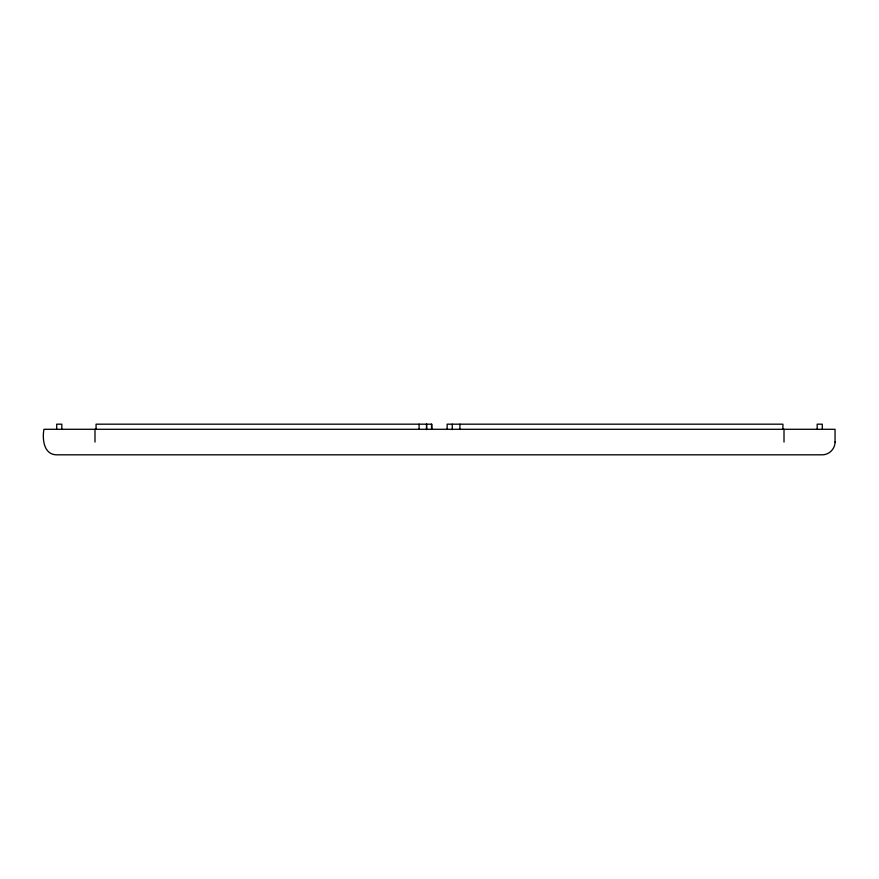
<?xml version="1.0" encoding="UTF-8"?>
<svg xmlns="http://www.w3.org/2000/svg" width="879" height="879" viewBox="0 0 879 879"><rect width="100%" height="100%" fill="white"/><g stroke="black" fill="none" stroke-linecap="round" stroke-linejoin="round"><path stroke-width="1.32" d="M822.294 429.293L822.294 424.183L817.184 424.183L817.184 429.293M784.013 429.293L784.013 442.049M782.914 429.293L782.914 424.183L447.158 424.183L447.158 429.293M459.915 424.183L459.915 429.293M452.256 424.183L452.256 429.633M431.809 429.293L431.809 424.183L96.075 424.183L96.075 429.293M431.556 424.183L431.556 429.293M426.689 424.183L426.689 429.633M426.458 424.183L426.458 429.293M419.085 424.183L419.085 429.293M94.987 429.293L94.987 442.049M61.816 429.293L61.816 424.183L56.706 424.183L56.706 429.293M835.05 442.049C835.094 448.883 829.117 454.85 822.294 454.817L56.706 454.817C43.708 454.762 42.126 438.995 43.95 429.293L835.05 429.293L835.05 442.049"/></g></svg>
